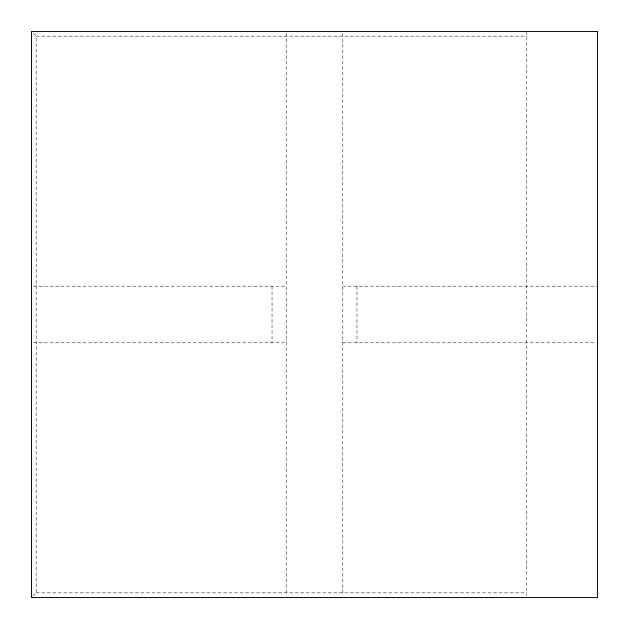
<?xml version="1.0" encoding="UTF-8"?>
<svg xmlns="http://www.w3.org/2000/svg" width="629" height="629" viewBox="0 0 629 629"><rect width="100%" height="100%" fill="white"/><g stroke="black" fill="none" stroke-linecap="round" stroke-linejoin="round"><path stroke-width="0.47" stroke-dasharray="3.15 2.36" d="M32.794 596.206L36.167 592.832L36.167 36.167L32.794 32.794M36.167 36.167L526.788 36.167M33.408 286.195L286.195 286.195M342.805 286.195L597.55 286.195M33.408 342.805L286.195 342.805M342.805 342.805L595.584 342.805M36.167 592.832L526.788 592.832M526.788 31.45L526.788 595.663M356.957 286.195L356.957 342.805M342.805 33.408L342.805 595.592M286.195 33.408L286.195 595.592M272.043 286.195L272.043 342.805"/><path stroke-width="0.94" d="M597.55 31.45L31.45 31.45L31.45 597.55L597.55 597.55L597.55 31.45"/></g></svg>
